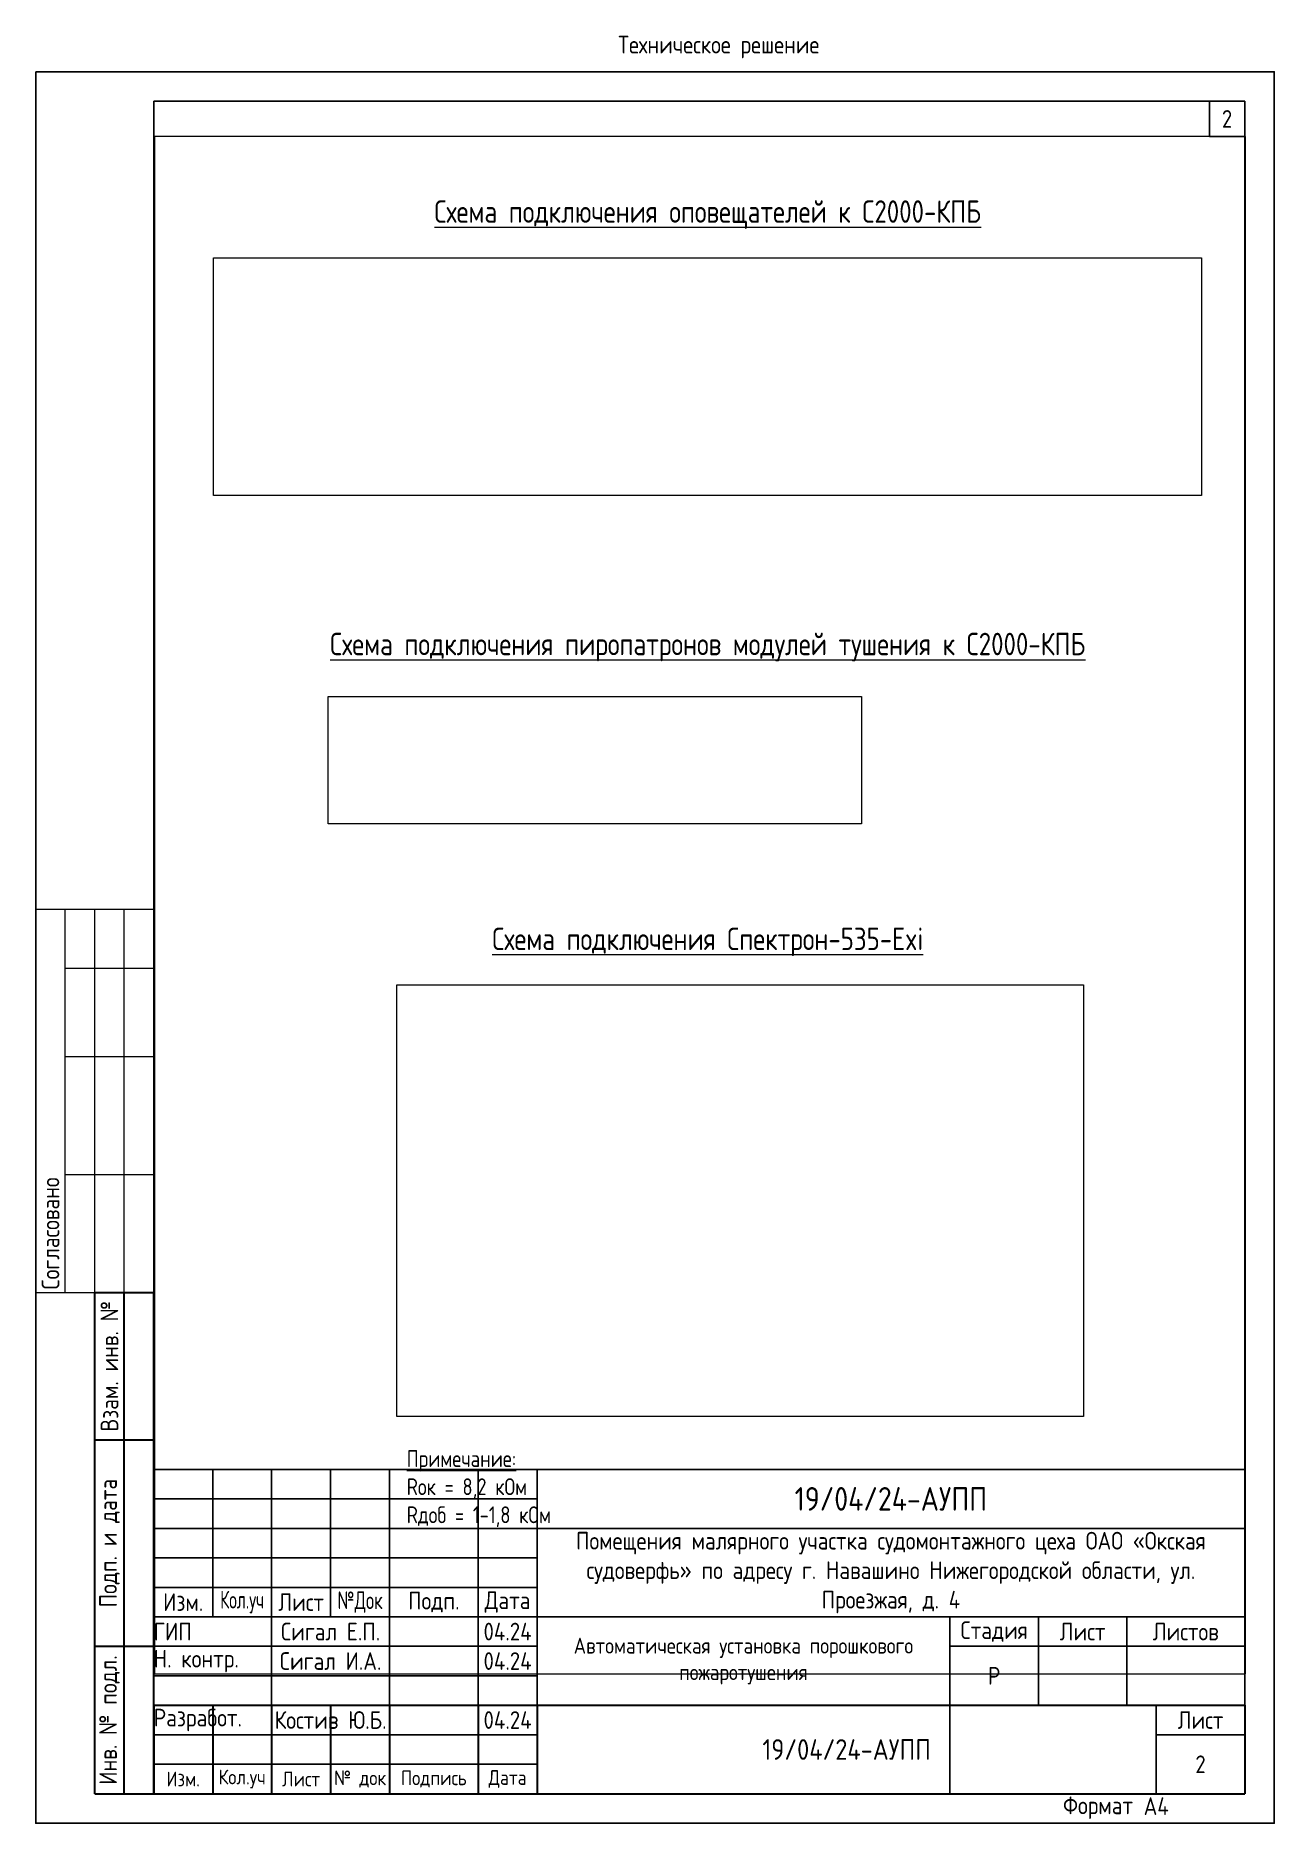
# Paper-space layout '12.2' of a CAD drawing. Header units: millimetres. Extents: x 0 to 210, y 0 to 303.
# The model-space entities are those that its viewports show. They can reach past a viewport. Long polylines and large blocks are cut down to what shows.
import ezdxf
from ezdxf.enums import TextEntityAlignment as Align

# ---------------------------------------------------------------- set-up
doc = ezdxf.new("R2010")
doc.units = ezdxf.units.MM
doc.header["$XCLIPFRAME"] = 2
doc.layers.add('ВЭ', color=1, linetype='Continuous', plot=False)
doc.styles.get("Standard").update_dxf_attribs({"font": 'GOST2304A.ttf'})
doc.styles.add('мой', font='GOST_Common.ttf', dxfattribs={"width": 0.9, "height": 3})
picture_1 = doc.add_image_def('image2.png', size_in_pixel=(831, 200))
picture_2 = doc.add_image_def('image6.png', size_in_pixel=(732, 175))
picture_3 = doc.add_image_def('image7.png', size_in_pixel=(823, 743))

# ---------------------------------------------------------------- blocks, each defined once
blk = doc.blocks.new('*T69')
at = {"layer": 'Defpoints', "color": 0, "linetype": 'ByBlock', "lineweight": -2, "transparency": 16777216}
for p, q in [((0, 0), (6, 0)), ((0, 0), (0, -6)), ((6, 0), (6, -6)), ((0, -6), (6, -6))]:
    blk.add_line(p, q, dxfattribs=at)
blk = doc.blocks.new('*T70')
at = {"color": 0, "linetype": 'ByBlock', "lineweight": -2, "transparency": 16777216}
for p, q in [((0, 0), (185, 0)), ((0, 0), (0, -55)), ((10, 0), (10, -25)), ((20, 0), (20, -55)), ((30, 0), (30, -25)), ((40, 0), (40, -55)), ((55, 0), (55, -55)), ((65, 0), (65, -55)), ((185, 0), (185, -55)), ((0, -5), (65, -5)), ((0, -10), (185, -10)), ((0, -15), (65, -15)), ((0, -20), (65, -20)), ((0, -25), (185, -25)), ((135, -25), (135, -55)), ((150, -25), (150, -40)), ((165, -25), (165, -40)), ((0, -30), (65, -30)), ((135, -30), (185, -30)), ((0, -35), (65, -35)), ((0, -40), (185, -40)), ((0, -45), (65, -45)), ((0, -50), (65, -50)), ((0, -55), (185, -55))]:
    blk.add_line(p, q, dxfattribs=at)
at = {"color": 0, "transparency": 16777216, "style": 'мой'}
for s, insert, char_height, width, attachment_point in [('19/04/24-АУПП', (125, -5), 4, 119, 5), ('Помещения малярного участка судомонтажного цеха ОАО «Окская судоверфь» по адресу г. Навашино Нижегородской области, ул. Проезжая, д. 4', (125, -17.5), 3, 119, 5), ('Изм.', (5, -22.5), 3, 10, 5), ('{\\W0.7;Кол.уч}', (15, -22.5), 3, 10, 5), ('Лист', (25, -22.5), 3, 9, 5), ('{\\W0.75;№Док}', (35, -22.5), 3, 10, 5), ('Подп.', (47.5, -22.5), 3, 15, 5), ('Дата', (60, -22.5), 3, 10, 5), ('ГИП', (0, -27.5), 3, 20, 4), ('Сигал Е.П.   ', (30, -27.5), 3, 19, 5), ('0{\\fGOST Common|b0|i0|c204|p34;4.24}', (60, -27.5), 3, 9, 5), ('Стадия', (142.5, -27.5), 3, 14, 5), ('Лист', (157.5, -27.5), 3, 14, 5), ('Листов', (175, -27.5), 3, 19, 5), ('{\\fGOST Common|b0|i0|c204|p34;Автоматическая установка порошкового пожаротушения}', (100, -32.5), 2.7, 69, 5), ('Н. контр.', (0, -32.5), 3, 20, 4), ('Сигал И.А.  ', (30, -32.5), 3, 19, 5), ('0{\\fGOST Common|b0|i0|c204|p34;4.24}', (60, -32.5), 3, 9, 5), ('Р', (142.5, -35), 3, 14, 5), ('Разработ.', (0, -42.5), 3, 20, 4), ('Костив Ю.Б.', (30, -42.5), 3, 19, 5), ('0{\\fGOST Common|b0|i0|c204|p34;4.24}', (60, -42.5), 3, 9, 5)]:
    blk.add_mtext(s, dxfattribs=dict(at, insert=insert, char_height=char_height, width=width, attachment_point=attachment_point))
blk = doc.blocks.new('*T71')
at = {"color": 0, "linetype": 'ByBlock', "lineweight": 30, "transparency": 16777216}
for p, q in [((0, 0), (185, 0)), ((0, 0), (0, -15)), ((10, 0), (10, -15)), ((20, 0), (20, -15)), ((30, 0), (30, -15)), ((40, 0), (40, -15)), ((55, 0), (55, -15)), ((65, 0), (65, -15)), ((185, 0), (185, -15)), ((0, -15), (185, -15))]:
    blk.add_line(p, q, dxfattribs=at)
at = {"color": 0, "linetype": 'ByBlock', "lineweight": -2, "transparency": 16777216}
for p, q in [((170, 0), (170, -15)), ((0, -5), (65, -5)), ((170, -5), (185, -5)), ((0, -10), (65, -10))]:
    blk.add_line(p, q, dxfattribs=at)
at = {"color": 0, "lineweight": 18, "transparency": 16777216, "attachment_point": 5, "style": 'мой'}
for s, insert, char_height, width in [('Лист', (177.5, -2.5), 3, 14), ('{\\C256;19/04/24-АУПП}', (117.5, -7.5), 3.5, 104), ('Изм.', (5, -12.5), 2.5, 9), ('Кол.уч', (15, -12.5), 2.5, 9), ('Лист', (25, -12.5), 2.5, 9), ('№ док', (35, -12.5), 2.5, 9), ('Подпись', (47.5, -12.5), 2.5, 14), ('Дата', (60, -12.5), 2.5, 9)]:
    blk.add_mtext(s, dxfattribs=dict(at, insert=insert, char_height=char_height, width=width))
blk = doc.blocks.new('*U68')
at = {"lineweight": 13}
for p, q in [((0, 90), (0, 155)), ((0, 155), (20, 155)), ((5, 90), (5, 155)), ((10, 90), (10, 155)), ((15, 90), (15, 155)), ((20, 90), (20, 155)), ((5, 145), (20, 145)), ((5, 130), (20, 130)), ((5, 110), (20, 110)), ((0, 90), (20, 90))]:
    blk.add_line(p, q, dxfattribs=at)
at = {"color": 8, "lineweight": 0}
for p, q in [((0, 90), (0, 90)), ((10, 5), (10, 5))]:
    blk.add_line(p, q, dxfattribs=at)
at = {"lineweight": 30}
for p, q in [((10, 5), (10, 90)), ((10, 90), (20, 90)), ((15, 5), (15, 90)), ((20, 5), (20, 90)), ((10, 65), (20, 65)), ((10, 30), (20, 30)), ((10, 5), (20, 5))]:
    blk.add_line(p, q, dxfattribs=at)
for points in [[(0, 297), (210, 297), (210, 0), (0, 0)], [(20, 292), (205, 292), (205, 5), (20, 5)]]:
    blk.add_lwpolyline(points, close=True)
for name, p in [('*T69', (199, 292)), ('*T70', (20, 60)), ('*T71', (20, 20))]:
    blk.add_blockref(name, p)
at = {"lineweight": 9, "char_height": 3, "rotation": 90, "style": 'мой'}
for s, insert, width, attachment_point in [('{\\C256;Согласовано}', (2.5, 90.5), 64, 4), ('Взам. инв. №', (12.5, 77.5), 24, 5), ('Подп. и дата', (12.5, 47.5), 34, 5), ('Инв. № подл.', (12.5, 17.5), 24, 5)]:
    blk.add_mtext(s, dxfattribs=dict(at, insert=insert, width=width, attachment_point=attachment_point))
at = {"insert": (174.19, 4.53), "char_height": 3, "attachment_point": 1, "style": 'мой'}
blk.add_mtext_dynamic_manual_height_columns('Формат', width=40.5849, gutter_width=15, heights=[0], dxfattribs=at)
at = {"style": 'мой', "width": 0.9}
blk.add_attdef('Чертеж', text='', height=3, dxfattribs=at).set_placement((155.34, 199.34), align=Align.MIDDLE_CENTER)
at = {"color": 7, "lineweight": 0, "ltscale": 0.1, "style": 'мой', "width": 0.9}
blk.add_attdef('ШИФР_ДОП', text='', height=3, dxfattribs=at).set_placement((152.06, 12.69), align=Align.MIDDLE_LEFT)
blk.add_attdef('№_ЛИСТА_ДОП', text='', height=3, dxfattribs=at).set_placement((197.5, 10), align=Align.MIDDLE_CENTER)
at = {"style": 'мой', "width": 0.9}
blk.add_attdef('ФОРМАТ', text='', height=3, dxfattribs=at).set_placement((187.86, 2.91), align=Align.MIDDLE_LEFT)
at = {"layer": 'Defpoints', "style": 'мой', "width": 0.9}
blk.add_attdef('лист', text='', height=3, dxfattribs=at).set_placement((202, 289), align=Align.MIDDLE_CENTER)

msp = doc.modelspace()

# ---------------------------------------------------------------- texts
at = {"color": 7, "linetype": 'Continuous', "lineweight": 20, "char_height": 400, "attachment_point": 5}
for s, insert, width in [('{\\LСхема подключения оповещателей к С2000-КПБ}', (215409.50581, -94750), 11645.6582767), ('{\\LСхема подключения пиропатронов модулей тушения к С2000-КПБ}', (215409.50581, -102450), 14288.6250403), ('{\\LСхема подключения Спектрон-535-Exi}', (215409.50581, -107700), 14288.6250403)]:
    msp.add_mtext(s, dxfattribs=dict(at, insert=insert, width=width))
at = {"color": 7, "lineweight": 20, "insert": (210050, -116750), "char_height": 300, "width": 11857.9059024, "attachment_point": 1}
msp.add_mtext('{\\LПримечание:\\P}Rок = 8,2 кОм{\\H1.5x; }\\PRдоб = 1-1,8 кОм{\\H1.3333x; }', dxfattribs=at)

# ---------------------------------------------------------------- pictures from other files: only their frames are drawn
at = {"color": 7, "linetype": 'Continuous', "lineweight": 0, "true_color": 0xffffff}
image = msp.add_image(picture_1, insert=(206613.01086, -99750), size_in_units=(17587.30159, 4232.80423), dxfattribs=at)
image.dxf.flags = 7
image = msp.add_image(picture_2, insert=(208650, -105600), size_in_units=(9500, 2271.17486), dxfattribs=at)
image.dxf.flags = 7
image = msp.add_image(picture_3, insert=(209875.09514, -119500), size_in_units=(12226.61358, 11038.12137), dxfattribs=at)
image.set_boundary_path([(-0.5, -0.5), (822.3849824, 517.0042009)])

psp = doc.layouts.new('12.2')

# ---------------------------------------------------------------- block references
ref = psp.add_blockref('*U68', (-0.02, -0.01))
ref.add_attrib('лист', '2', dxfattribs={"layer": 'Defpoints', "height": 3, "style": 'мой', "width": 0.9}).set_placement((201.98, 288.99), align=Align.MIDDLE_CENTER)
ref.add_attrib('Чертеж', 'Техническое решение', dxfattribs={"height": 3, "style": 'мой', "width": 0.9}).set_placement((115.8, 301.59), align=Align.MIDDLE_CENTER)
ref.add_attrib('ФОРМАТ', 'А4', dxfattribs={"height": 3, "style": 'мой', "width": 0.9}).set_placement((187.84, 2.89), align=Align.MIDDLE_LEFT)
ref.add_attrib('№_ЛИСТА_ДОП', '2', dxfattribs={"color": 7, "lineweight": 0, "ltscale": 0.1, "height": 3, "style": 'мой', "width": 0.9}).set_placement((197.48, 9.99), align=Align.MIDDLE_CENTER)

# ---------------------------------------------------------------- viewports
at = {"layer": 'ВЭ', "color": 1}
psp.add_viewport(center=(112.6, 155.65), size=(185, 260.676), view_center_point=(215270.75165, -107047.62017), view_height=27371.389133, dxfattribs=at)

doc.saveas('drawing.dxf')
